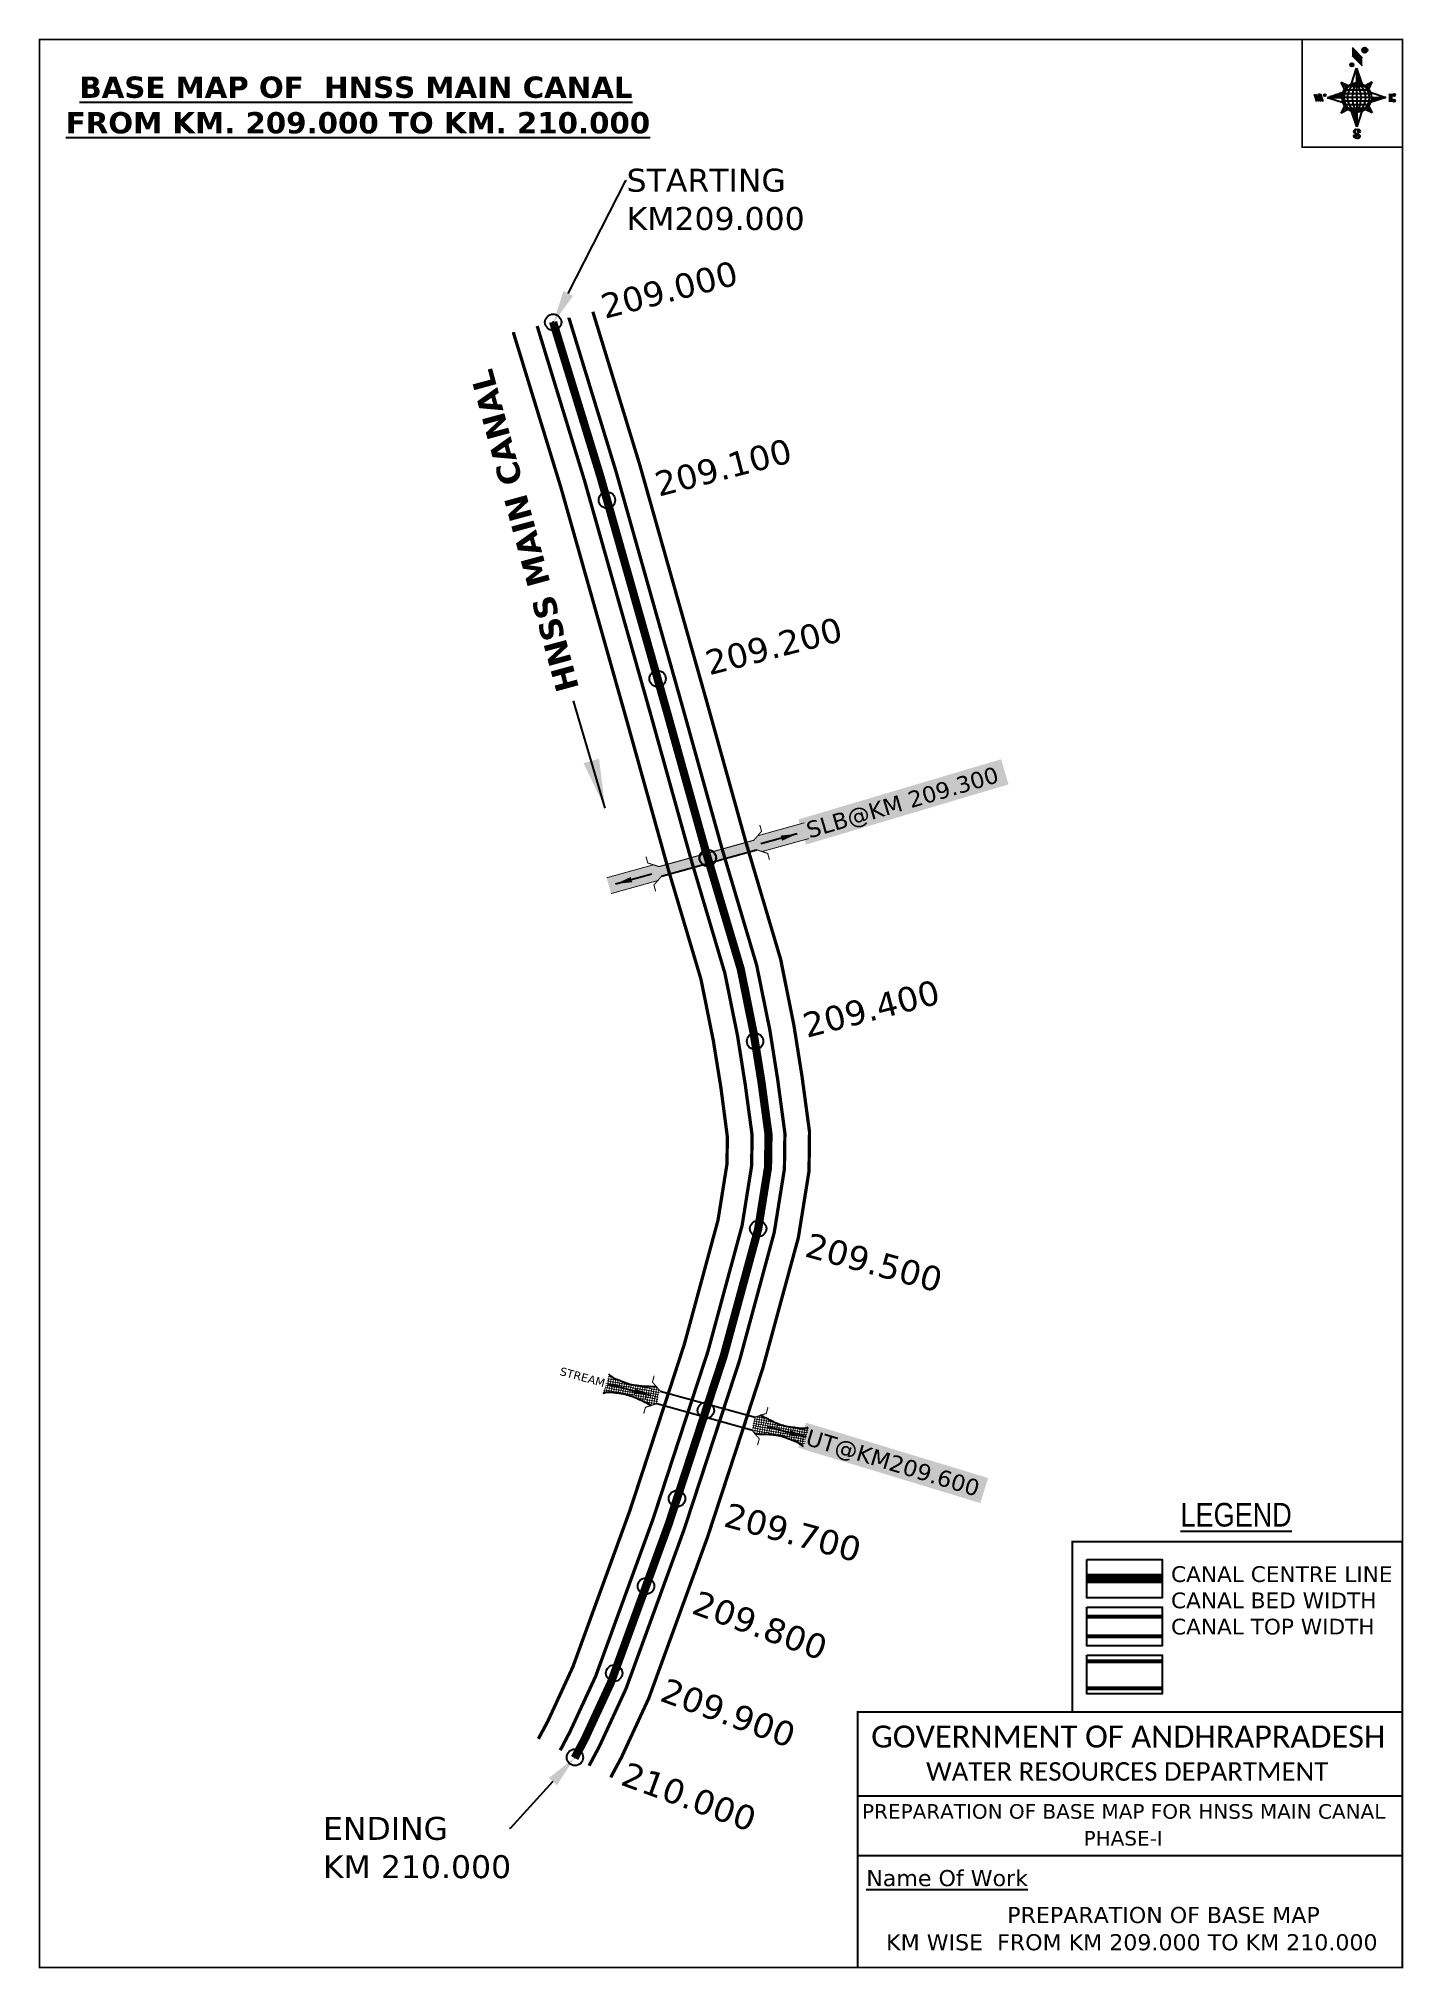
# Model space of a CAD drawing. Header units: inches. Extents: x 742020 to 742852, y 1634599 to 1635776.
import ezdxf
from ezdxf import colors
from ezdxf.entities.mleader import LeaderData, LeaderLine
from ezdxf.enums import TextEntityAlignment as Align
from ezdxf.math import Vec2, Vec3

# ---------------------------------------------------------------- set-up
doc = ezdxf.new("R2010")
doc.units = ezdxf.units.IN
doc.header["$MEASUREMENT"] = 0
doc.header["$PDMODE"] = 32
doc.header["$PDSIZE"] = 10
doc.linetypes.add('ACAD_ISO02W100', pattern=[15, 12, -3])
doc.linetypes.add('HIDDEN2', pattern=[0.1875, 0.125, -0.0625])
for name, color, linetype in [('AQUADUCT', 1, 'Continuous'), ('bord', 1, 'Continuous'), ('CANAL1', 1, 'Continuous'), ('CSMark', 72, 'Continuous'), ('DCBMS', 232, 'Continuous'), ('PAGE', 7, 'Continuous'), ('STRUCTURE', 5, 'Continuous'), ('TEXT', 7, 'Continuous')]:
    doc.layers.add(name, color=color, linetype=linetype)
doc.styles.add('ARIALN', font='ARIALN.TTF')
doc.styles.get("Standard").update_dxf_attribs({"font": 'verdana.ttf'})
doc.dimstyles.get("Standard").update_dxf_attribs({"dimtxt": 0.18, "dimasz": 0.18, "dimexe": 0.18, "dimexo": 0.0625, "dimgap": 0.09, "dimtad": 0, "dimtih": 1, "dimtoh": 1, "dimdec": 4, "dimzin": 0, "dimdsep": 46, "dimtxsty": 'Standard', "dimcen": 0.09, "dimadec": 0, "dimazin": 0, "dimtfac": 1, "dimtdec": 4, "dimtofl": 0, "dimtmove": 0, "dimatfit": 3, "dimfxl": 1, "dimtolj": 1, "dimtzin": 0, "dimarcsym": 0})
pattern_1 = [(267.297113149, (-8720374.938, 50637915.138), (10.5367255337, -0.497431438), [])]
pattern_2 = [(357.297113149, (-8720374.938, 50637915.138), (0.497431438, 10.5367255337), [])]

# ---------------------------------------------------------------- blocks, each defined once
blk = doc.blocks.new('*X16')
at = {"color": 0, "linetype": 'Continuous'}
for p, q in [((6321.6, 240.5), (6322.3, 241.2)), ((6321.6, 240.3), (6322.3, 241)), ((6321.6, 240.1), (6322.3, 240.8)), ((6321.6, 239.9), (6322.4, 240.7)), ((6321.6, 239.8), (6322.4, 240.6)), ((6321.6, 239.6), (6322.5, 240.5)), ((6321.6, 239.4), (6322.5, 240.3)), ((6321.6, 239.2), (6322.6, 240.2)), ((6321.7, 239.1), (6322.6, 240.1)), ((6321.8, 240.8), (6322.4, 241.4)), ((6321.8, 239), (6322.7, 240)), ((6321.8, 239), (6322.8, 239.9)), ((6321.9, 238.9), (6322.9, 239.8)), ((6322, 238.8), (6323, 239.7)), ((6322.1, 241.3), (6322.4, 241.6)), ((6322.1, 238.7), (6323.1, 239.6)), ((6322.2, 238.6), (6323.1, 239.6)), ((6322.3, 238.5), (6323.2, 239.5)), ((6322.4, 238.5), (6323.3, 239.4)), ((6322.5, 238.4), (6323.4, 239.3)), ((6322.7, 238.4), (6323.6, 239.3)), ((6322.8, 238.3), (6323.7, 239.2)), ((6322.9, 238.3), (6323.8, 239.1)), ((6323.1, 238.2), (6323.9, 239.1)), ((6323.2, 238.2), (6324, 239)), ((6323.3, 238.2), (6324.2, 239)), ((6323.5, 238.1), (6324.3, 238.9)), ((6323.7, 238.1), (6324.4, 238.9)), ((6323.8, 238.1), (6324.6, 238.8)), ((6324.1, 238.2), (6324.7, 238.8)), ((6324.3, 238.3), (6324.9, 238.8)), ((6324.6, 238.3), (6325.1, 238.8)), ((6324.8, 238.4), (6325.2, 238.8)), ((6325.1, 238.5), (6325.4, 238.8)), ((6325.4, 238.6), (6325.6, 238.8))]:
    blk.add_line(p, q, dxfattribs=at)
blk = doc.blocks.new('*X15')
at = {"color": 0, "linetype": 'Continuous'}
for p, q in [((6324.4, 240.3), (6324.5, 240.4)), ((6324.6, 240.3), (6324.8, 240.5)), ((6324.7, 240.2), (6325, 240.5)), ((6324.8, 240.2), (6325.2, 240.6)), ((6325, 240.1), (6325.5, 240.6)), ((6325.1, 240.1), (6325.6, 240.6)), ((6325.2, 240), (6325.8, 240.6)), ((6325.3, 240), (6326, 240.6)), ((6325.4, 239.9), (6326.1, 240.6)), ((6325.5, 239.8), (6326.2, 240.5)), ((6325.6, 239.8), (6326.3, 240.5)), ((6325.7, 239.7), (6326.5, 240.4)), ((6325.9, 239.6), (6326.6, 240.3)), ((6326, 239.5), (6326.7, 240.3)), ((6326, 239.4), (6326.8, 240.2)), ((6326.1, 239.3), (6327, 240.2)), ((6326.2, 239.3), (6327.1, 240.1)), ((6326.3, 239.2), (6327.1, 240)), ((6326.4, 239.1), (6327.2, 239.9)), ((6326.5, 239), (6327.3, 239.8)), ((6326.5, 238.9), (6327.4, 239.7)), ((6326.6, 238.8), (6327.5, 239.6)), ((6326.7, 238.7), (6327.5, 239.5)), ((6326.8, 238.6), (6327.6, 239.4)), ((6326.8, 238.5), (6327.7, 239.3)), ((6326.8, 236.5), (6327.4, 237)), ((6326.9, 238.3), (6327.8, 239.2)), ((6326.9, 238.2), (6327.9, 239.1)), ((6326.9, 236.8), (6327.6, 237.4)), ((6327, 238.1), (6327.8, 239)), ((6327, 237.9), (6327.8, 238.8)), ((6327, 237.8), (6327.8, 238.6)), ((6327, 237.6), (6327.8, 238.4)), ((6327, 237.4), (6327.8, 238.2)), ((6327, 237.3), (6327.8, 238)), ((6327, 237.1), (6327.8, 237.9))]:
    blk.add_line(p, q, dxfattribs=at)
blk = doc.blocks.new('H')
at = {"layer": 'bord', "extrusion": (0.000427885, 0.004792, 0.999988)}
h = blk.add_hatch(dxfattribs=at)
h.set_pattern_fill('LINE', color=8, scale=84.387686, angle=-2.7029, style=0)
h.set_pattern_definition(pattern_2)
h.paths.add_polyline_path([(-492, 786, -0.090992), (-448, 775), (-486, 912)])
h = blk.add_hatch(dxfattribs=at)
h.set_pattern_fill('LINE', color=8, scale=84.387686, angle=-92.7029, style=0)
h.set_pattern_definition(pattern_1)
h.paths.add_polyline_path([(-625, 665, -0.090992), (-615, 710), (-751, 671)])
h = blk.add_hatch(dxfattribs=at)
h.set_pattern_fill('LINE', color=8, scale=84.387686, angle=-2.7029, style=0)
h.set_pattern_definition(pattern_2)
h.paths.add_polyline_path([(-504, 533, -0.090992), (-549, 543), (-510, 406)])
h = blk.add_hatch(dxfattribs=at)
h.set_pattern_fill('LINE', color=8, scale=84.387686, angle=-92.7029, style=0)
h.set_pattern_definition(pattern_1)
h.paths.add_polyline_path([(-246, 647), (-372, 653, -0.090992), (-382, 609)])
for p, q in [((-519, 1020, -1217), (-435, 927, -1216)), ((-516, 1087, -1217), (-432, 994, -1217)), ((-538, 774, -1216), (-487, 906, -1216)), ((-487, 906, -1216), (-493, 780, -1216)), ((-487, 906, -1216), (-448, 769, -1216)), ((-865, 701, -1215), (-847, 638, -1215)), ((-847, 700, -1215), (-829, 637, -1215)), ((-829, 699, -1215), (-811, 636, -1215)), ((-829, 699, -1215), (-811, 698, -1215)), ((-811, 698, -1215), (-794, 635, -1215)), ((-752, 665, -1215), (-615, 704, -1215)), ((-627, 794, -1216), (-567, 760, -1216)), ((-627, 794, -1216), (-584, 747, -1215)), ((-599, 731, -1215), (-627, 794, -1216)), ((-421, 753, -1216), (-359, 781, -1216)), ((-359, 781, -1216), (-405, 739, -1216)), ((-359, 781, -1216), (-392, 721, -1215)), ((-379, 693, -1215), (-246, 641, -1215)), ((-213, 669, -1215), (-217, 601, -1215)), ((-752, 665, -1215), (-625, 659, -1215)), ((-619, 614, -1215), (-752, 665, -1215)), ((-639, 526, -1214), (-606, 585, -1215)), ((-639, 526, -1214), (-593, 568, -1215)), ((-577, 553, -1215), (-639, 526, -1214)), ((-511, 400, -1214), (-549, 537, -1214)), ((-460, 533, -1215), (-511, 400, -1214)), ((-505, 527, -1214), (-511, 400, -1214)), ((-371, 513, -1214), (-431, 546, -1215)), ((-371, 513, -1214), (-414, 560, -1215)), ((-399, 576, -1215), (-371, 513, -1214)), ((-246, 641, -1215), (-383, 603, -1215)), ((-373, 647, -1215), (-246, 641, -1215)), ((-197, 600, -1215), (-194, 668, -1215))]:
    blk.add_line(p, q, dxfattribs=at)
at = {"layer": 'bord', "color": 8, "linetype": 'ByBlock', "extrusion": (0.000427885, 0.004792, 0.999988)}
for p, q in [((-375, 679, -1215), (-620, 691, -1215)), ((-386, 711, -1215), (-605, 722, -1215)), ((-411, 744, -1216), (-578, 752, -1216)), ((-493, 780, -1216), (-505, 527, -1214)), ((-373, 647, -1215), (-625, 659, -1215)), ((-378, 616, -1215), (-623, 628, -1215)), ((-392, 585, -1215), (-611, 595, -1215)), ((-420, 555, -1215), (-587, 562, -1215))]:
    blk.add_line(p, q, dxfattribs=at)
at = {"layer": 'bord', "extrusion": (0.000427885, 0.004792, 0.999988), "elevation": -1212}
for points, const_width in [([(-522, 960), (-516, 1093)], 1.61), ([(-434, 933), (-428, 1066)], 1.61), ([(-870, 707), (-846, 706)], 0.642), ([(-829, 643), (-821, 678)], 0.642), ([(-793, 641), (-782, 694)], 0.642), ([(-223, 676), (-174, 673)], 0.706), ([(-829, 643), (-855, 644)], 0.642), ([(-811, 642), (-784, 641)], 0.642), ([(-177, 605), (-226, 607)], 0.706), ([(-195, 645), (-185, 644)], 0.706)]:
    blk.add_lwpolyline(points, dxfattribs=dict(at, const_width=const_width))
for points, const_width in [([(-414, 1073, 1), (-398, 1058, 1)], 22.3), ([(-530, 950, 1), (-520, 939, 1)], 14.8), ([(-776, 697, 1), (-769, 690, 1)], 8.9), ([(-180, 618, 1), (-173, 611, 1)], 9.79), ([(-178, 667, 1), (-171, 660, 1)], 9.79), ([(-490, 362, 1), (-498, 369, 1)], 11.1), ([(-525, 322, 1), (-533, 329, 1)], 11.1)]:
    blk.add_lwpolyline(points, format="xyb", close=True, dxfattribs=dict(at, const_width=const_width))
for points in [[(-537, 317), (-531, 310), (-520, 307), (-505, 307), (-494, 310), (-486, 318), (-487, 326), (-491, 333), (-494, 336), (-503, 341), (-522, 347), (-530, 352), (-534, 355), (-537, 363), (-537, 373), (-530, 381), (-520, 384), (-504, 384), (-493, 380), (-487, 373)], [(-522, 348), (-526, 354), (-528, 361), (-528, 371), (-526, 375), (-521, 381), (-515, 384)], [(-505, 307), (-499, 312), (-497, 319), (-497, 327), (-501, 335), (-509, 343)]]:
    blk.add_lwpolyline(points, dxfattribs=at)
at = {"layer": 'bord', "extrusion": (0.000427885, 0.004792, 0.999988)}
for centre, radius in [((-406, 1065, -1212), 22.3), ((-525, 944, -1212), 14.8), ((-773, 694, -1212), 8.9), ((-498, 659, -1212), 127), ((-177, 615, -1212), 9.79), ((-174, 663, -1212), 9.79), ((-494, 365, -1212), 11.1), ((-529, 325, -1212), 11.1)]:
    blk.add_circle(centre, radius, dxfattribs=at)
at = {"layer": 'bord', "color": 8, "linetype": 'ByBlock', "extrusion": (0.000427885, 0.004792, 0.999988)}
for centre, radius, start, end in [((-482, 658, -1212), 128, 94.9254, 259.6691), ((-437, 656, -1212), 141, 113.2864, 241.308), ((-316, 651, -1212), 222, 142.5892, 212.0053), ((-560, 662, -1212), 141, 293.2864, 61.308), ((-681, 668, -1212), 222, 322.5892, 32.0053), ((-515, 660, -1212), 128, 274.9254, 79.6691)]:
    blk.add_arc(centre, radius, start, end, dxfattribs=at)
at = {"layer": 'bord', "extrusion": (0.000427885, 0.004792, 0.999988)}
for points in [[(-516, 1093, -1212), (-431, 1000, -1212), (-519, 1026, -1212), (-434, 933, -1212)], [(-864, 707, -1212), (-846, 706, -1212), (-846, 644, -1212), (-829, 643, -1212)], [(-829, 705, -1212), (-811, 704, -1212), (-811, 642, -1212), (-793, 641, -1212)], [(-193, 674, -1212), (-197, 606, -1212), (-213, 675, -1212), (-216, 607, -1212)]]:
    blk.add_solid(points, dxfattribs=at)
at = {"layer": 'bord', "extrusion": (0.000427885, 0.004792, 0.999988), "xscale": 7.977342409717546, "yscale": 7.977342408231451, "zscale": 7.977342408476333, "rotation": 138.0840426661453}
for name, p in [('*X15', (38301, -31929, -1212)), ('*X16', (38314, -31951, -1212))]:
    blk.add_blockref(name, p, dxfattribs=at)
blk = doc.blocks.new('UT')
at = {"layer": 'STRUCTURE'}
h = blk.add_hatch(dxfattribs=at)
h.set_pattern_fill('DASH', color=150, scale=8, angle=-39.6278, style=0)
h.set_pattern_definition([(320.372247933, (-4370.464, -6260.8811), (1.40800153113, 0.132407282), [1, -1])])
h.paths.add_polyline_path([(765163, 1700681.9), (765165.6, 1700680.6), (765167.2, 1700680.3), (765169.1, 1700680), (765172.4, 1700679.6), (765176.4, 1700679.3), (765179.5, 1700679.5), (765183.1, 1700679.9), (765187.7, 1700680.9), (765188.9, 1700681.2), (765193.1, 1700682.2), (765196.1, 1700680.2), (765196.1, 1700672.2), (765193.1, 1700670.2), (765190.5, 1700670.8), (765188.1, 1700671.3), (765185.5, 1700671.8), (765183.6, 1700672.1), (765181, 1700672.5), (765180.3, 1700672.5), (765178.5, 1700672.6), (765176.7, 1700672.6), (765174.6, 1700672.5), (765172.5, 1700672.3), (765170.4, 1700672), (765168.5, 1700671.7), (765166.1, 1700671.2), (765165, 1700670.8), (765163, 1700669.7)])
h.paths.add_polyline_path([(765259.1, 1700682.2), (765256.1, 1700680.2), (765256.1, 1700672.2), (765259.1, 1700670.2), (765261.9, 1700671), (765264.4, 1700671.6), (765266.4, 1700672), (765269.1, 1700672.5), (765272.7, 1700673), (765276.1, 1700673.1), (765278.6, 1700672.9), (765281.2, 1700672.7), (765283.9, 1700672.3), (765286.4, 1700671.9), (765288, 1700671.3), (765289.2, 1700670.6), (765289.1, 1700682.7), (765287.6, 1700681.8), (765285.7, 1700681.2), (765283, 1700680.7), (765281.2, 1700680.4), (765276.7, 1700679.9), (765272.7, 1700679.9), (765268.7, 1700680.3), (765264.8, 1700681), (765261.2, 1700681.7)])
at = {"layer": 'STRUCTURE', "color": 150, "const_width": 0.628}
for points in [[(765190.1, 1700688.2), (765190.1, 1700684.2), (765196.1, 1700680.2), (765256.1, 1700680.2), (765262.1, 1700684.2), (765262.1, 1700688.2)], [(765190.1, 1700664.2), (765190.1, 1700668.2), (765196.1, 1700672.2), (765256.1, 1700672.2), (765262.1, 1700668.2), (765262.1, 1700664.2)]]:
    blk.add_lwpolyline(points, dxfattribs=at)
at = {"layer": 'STRUCTURE', "color": 150}
for points in [[(765196.1, 1700680.2), (765256.1, 1700680.2)], [(765196.1, 1700672.2), (765256.1, 1700672.2)], [(765196.1, 1700672.2), (765256.1, 1700672.2)]]:
    blk.add_lwpolyline(points, dxfattribs=at)
at = {"layer": 'STRUCTURE', "color": 0}
blk.add_circle((765226.1, 1700676.2), 1.89, dxfattribs=at)
at = {"layer": 'STRUCTURE', "color": 150}
for points in [[(765163, 1700681.9), (765164.4, 1700681.1), (765167.9, 1700680.2), (765171.2, 1700679.8), (765176.1, 1700679.4), (765184.7, 1700680.3), (765193.1, 1700682.2)], [(765289.1, 1700682.7), (765287.8, 1700681.9), (765284.3, 1700680.9), (765280.9, 1700680.4), (765276.1, 1700679.8), (765267.4, 1700680.5), (765259.1, 1700682.2)], [(765163, 1700669.7), (765164.3, 1700670.6), (765167.8, 1700671.6), (765171.2, 1700672.1), (765176, 1700672.6), (765184.7, 1700672), (765193.1, 1700670.2)], [(765289.2, 1700670.6), (765287.8, 1700671.4), (765284.2, 1700672.3), (765280.9, 1700672.7), (765276.1, 1700673.1), (765267.4, 1700672.2), (765259.1, 1700670.2)]]:
    blk.add_spline(points, degree=3, dxfattribs=at)
at = {"layer": 'STRUCTURE', "color": 0}
blk.add_text('STREAM', height=5, dxfattribs=at).set_placement((765148.2, 1700675.8), align=Align.MIDDLE_CENTER)
for points in [[(765190.9, 1700676), (765164.2, 1700675.8)], [(765289.3, 1700676.7), (765265.4, 1700676.4)]]:
    blk.add_leader(points, dimstyle='Standard', override={"dimasz": 10, "dimgap": 0.09, "dimtad": 0}, dxfattribs=at)
blk = doc.blocks.new('SLB')
at = {"layer": 'STRUCTURE'}
h = blk.add_hatch(dxfattribs=at)
h.set_pattern_fill('DOTS', color=6, scale=20, angle=320.3722, style=0)
h.set_pattern_definition([(320.372247934, (-159.4327, -72.9564), (1.2786241598, 0.5641323054), [0, -1.25])])
h.paths.add_polyline_path([(769699.5, 1706871.1), (769699.5, 1706861.1), (769729.1, 1706861.1), (769732.1, 1706863.1), (769792.1, 1706863.1), (769795.1, 1706861.1), (769824.7, 1706861.1), (769824.7, 1706871.1), (769795.1, 1706871.1), (769792.1, 1706869.1), (769732.1, 1706869.1), (769729.1, 1706871.1)])
at = {"layer": 'STRUCTURE', "color": 6, "linetype": 'ACAD_ISO02W100', "ltscale": 0.5, "const_width": 0.5}
for points in [[(769699.5, 1706871.1), (769729.1, 1706871.1)], [(769795.1, 1706871.1), (769824.7, 1706871.1)], [(769699.5, 1706861.1), (769729.1, 1706861.1)], [(769795.1, 1706861.1), (769824.7, 1706861.1)]]:
    blk.add_lwpolyline(points, dxfattribs=at)
at = {"layer": 'STRUCTURE', "color": 6, "const_width": 0.628}
for points in [[(769726.1, 1706877.1), (769726.1, 1706873.1), (769732.1, 1706869.1), (769792.1, 1706869.1), (769798.1, 1706873.1), (769798.1, 1706877.1)], [(769726.1, 1706855.1), (769726.1, 1706859.1), (769732.1, 1706863.1), (769792.1, 1706863.1), (769798.1, 1706859.1), (769798.1, 1706855.1)]]:
    blk.add_lwpolyline(points, dxfattribs=at)
at = {"layer": 'STRUCTURE', "color": 6}
blk.add_lwpolyline([(769732.1, 1706863.1), (769792.1, 1706863.1)], dxfattribs=at)
blk.add_lwpolyline([(769732.1, 1706863.1), (769792.1, 1706863.1)], dxfattribs=at)
at = {"layer": 'STRUCTURE', "color": 0}
blk.add_circle((769762.1, 1706866.1), 1.24, dxfattribs=at)
for points in [[(769703.8, 1706866), (769726.7, 1706866)], [(769818.6, 1706865.8), (769795.7, 1706865.8)]]:
    blk.add_leader(points, dimstyle='Standard', override={"dimasz": 10, "dimgap": 0.09, "dimtad": 0}, dxfattribs=at)

msp = doc.modelspace()

# ---------------------------------------------------------------- linework, layer by layer
at = {"color": 3}
for p in [(742333.7, 1635602.7), (742366.5, 1635494.3), (742397.4, 1635385.4), (742427.9, 1635276.3), (742456.8, 1635164.4), (742458.7, 1635050.2), (742409.2, 1634885.6), (742390.3, 1634832.3), (742370.9, 1634779.2), (742347, 1634727.9)]:
    msp.add_point(p, dxfattribs=at)
at = {"layer": 'CANAL1', "color": 1, "linetype": 'HIDDEN2', "ltscale": 100, "const_width": 5}
msp.add_lwpolyline([(742333.7, 1635602.9), (742333.8, 1635602.4), (742362.5, 1635508.7), (742403, 1635365.5), (742427.1, 1635278.9), (742428, 1635276), (742448.1, 1635208.3), (742455.9, 1635169.5), (742460.7, 1635139.6), (742465, 1635107.7), (742464.7, 1635087.5), (742458.7, 1635050), (742437.7, 1634972.6), (742426.8, 1634939.4), (742404.1, 1634870), (742368.9, 1634773.5), (742352.9, 1634738.9), (742346.8, 1634727.5)], dxfattribs=at)
at = {"layer": 'CANAL1', "color": 5, "const_width": 2}
for points in [[(742355.6, 1634722.8), (742361.8, 1634734.4), (742378.1, 1634769.7), (742413.5, 1634866.7), (742447.3, 1634969.7), (742468.5, 1635047.9), (742474.7, 1635086.6), (742475, 1635108.3), (742470.6, 1635141), (742465.8, 1635171.3), (742457.8, 1635210.7), (742436.7, 1635281.7), (742412.6, 1635368.2), (742372.1, 1635511.5), (742343.4, 1635605.1), (742343.4, 1635605.4)], [(742324, 1635600.4), (742324.2, 1635599.6), (742352.9, 1635505.9), (742393.4, 1635362.8), (742417.5, 1635276.2), (742438.4, 1635205.9), (742446.1, 1635167.8), (742450.8, 1635138.1), (742455, 1635107.1), (742454.7, 1635088.4), (742448.9, 1635052.1), (742428.1, 1634975.5), (742394.6, 1634873.2), (742359.6, 1634777.3), (742343.9, 1634743.4), (742338, 1634732.2)]]:
    msp.add_lwpolyline(points, dxfattribs=at)
at = {"layer": 'CANAL1', "color": 200, "const_width": 2}
for points in [[(742357.9, 1635609.1), (742386.5, 1635515.8), (742427.1, 1635372.3), (742451.2, 1635285.8), (742452, 1635283.1), (742472.4, 1635214.4), (742480.5, 1635174), (742485.4, 1635143.2), (742490, 1635109.2), (742489.7, 1635085.3), (742483.2, 1635044.7), (742461.6, 1634965.4), (742450.6, 1634931.6), (742427.7, 1634861.8), (742392, 1634763.9), (742375.3, 1634727.8), (742368.8, 1634715.7)], [(742309.5, 1635596.7), (742309.7, 1635595.6), (742338.5, 1635501.7), (742378.9, 1635358.8), (742403.1, 1635272), (742404, 1635268.8), (742423.8, 1635202.3), (742431.3, 1635165.1), (742436, 1635136), (742439.9, 1635106.2), (742439.7, 1635089.7), (742434.2, 1635055.3), (742413.7, 1634979.8), (742403.1, 1634947.2), (742380.4, 1634878.1), (742345.7, 1634783), (742330.5, 1634750), (742324.7, 1634739.2)]]:
    msp.add_lwpolyline(points, dxfattribs=at)
at = {"layer": 'CANAL1', "color": 1, "linetype": 'HIDDEN2', "ltscale": 100, "const_width": 6, "elevation": -0.4}
msp.add_lwpolyline([(742705, 1634836.9), (742659, 1634836.9)], dxfattribs=at)
at = {"layer": 'CANAL1', "color": 5, "const_width": 2.4, "elevation": -0.4}
for points in [[(742705, 1634813.6), (742659, 1634813.6)], [(742705, 1634801.6), (742659, 1634801.6)]]:
    msp.add_lwpolyline(points, dxfattribs=at)
at = {"layer": 'CANAL1', "color": 200, "const_width": 2.4, "elevation": -0.4}
for points in [[(742705, 1634786.4), (742659, 1634786.4)], [(742705, 1634769.9), (742659, 1634769.9)]]:
    msp.add_lwpolyline(points, dxfattribs=at)
at = {"layer": 'PAGE', "const_width": 1}
msp.add_lwpolyline([(742020.5, 1635775.1), (742020.5, 1634599.8), (742851.5, 1634599.8), (742851.5, 1635775.1), (742020.5, 1635775.1)], dxfattribs=at)
at = {"layer": 'PAGE'}
for points, const_width in [([(742851.5, 1635775.1), (742790.4, 1635775.1), (742790.4, 1635709.4), (742851.5, 1635709.4)], 1), ([(742851.5, 1634755.5), (742650.2, 1634755.5), (742650.2, 1634859.3), (742851.5, 1634859.3)], 1.2), ([(742519.3, 1634755.5), (742851.5, 1634755.5), (742851.5, 1634599.8), (742519.3, 1634599.8)], 1.2)]:
    msp.add_lwpolyline(points, close=True, dxfattribs=dict(at, const_width=const_width))
at = {"layer": 'PAGE', "elevation": -0.4}
for points in [[(742659, 1634848.6), (742705, 1634848.6), (742705, 1634825.1), (742659, 1634825.1)], [(742659, 1634819.4), (742705, 1634819.4), (742705, 1634795.8), (742659, 1634795.8)], [(742659, 1634790.1), (742705, 1634790.1), (742705, 1634766.6), (742659, 1634766.6)]]:
    msp.add_lwpolyline(points, close=True, dxfattribs=at)
at = {"layer": 'PAGE'}
for points in [[(742519.3, 1634704.5), (742851.5, 1634704.5)], [(742519.3, 1634668.1), (742851.5, 1634668.1)]]:
    msp.add_lwpolyline(points, dxfattribs=at)
at = {"layer": 'STRUCTURE', "color": 0}
for p in [(742428, 1635276), (742426.8, 1634939.4)]:
    msp.add_point(p, dxfattribs=at)

# ---------------------------------------------------------------- block references
at = {"layer": 'AQUADUCT', "color": 1, "xscale": 0.0703495379661093, "yscale": 0.07034953800030053, "zscale": 0.07034953795990817, "rotation": 3.078330607406165}
msp.add_blockref('H', (742861.1, 1635695.7, 85.4), dxfattribs=at)
at = {"layer": 'STRUCTURE', "color": 0}
for name, p, rotation in [('SLB', (458372.8, -215463.9), 15.5486363472614), ('UT', (-447313.1, 198837.2), 344.5854804309136)]:
    msp.add_blockref(name, p, dxfattribs=dict(at, rotation=rotation))

# ---------------------------------------------------------------- texts
at = {"layer": 'CANAL1', "insert": (742336.3, 1635375.1), "char_height": 14, "width": 205.129, "attachment_point": 1, "rotation": 105.2307}
msp.add_mtext('\\pi0.96322;{\\fVerdana|b1|i0|c0|p34;HNSS MAIN CANAL}', dxfattribs=at)
at = {"layer": 'CSMark', "color": 1}
for s, rotation, p in [('209.000', 14.5203, (742363.3, 1635612)), ('209.100', 14.5203, (742396.2, 1635503.6)), ('209.200', 14.5203, (742427, 1635394.7)), ('209.400', 14.5203, (742486.4, 1635173.7)), ('209.500', 344.8245, (742488.3, 1635040.7)), ('209.700', 344.8245, (742438.8, 1634876.2)), ('209.800', 339.9525, (742419.9, 1634823)), ('209.900', 339.9525, (742400.5, 1634769.7)), ('210.000', 339.9525, (742376.6, 1634718.5))]:
    msp.add_text(s, height=15, rotation=rotation, dxfattribs=at).set_placement(p, align=Align.MIDDLE_LEFT)
at = {"layer": 'PAGE', "extrusion": (0.000201441, 0.004807, 0.999988), "style": 'ARIALN'}
msp.add_text('%%ULEGEND', height=14.4, rotation=359.9999, dxfattribs=at).set_placement((742750.1, 1634856.2, 8008.2), align=Align.MIDDLE)
at = {"layer": 'PAGE', "extrusion": (0.000201441, 0.004807, 0.999988)}
for s, height, p in [('PREPARATION OF BASE MAP FOR HNSS MAIN CANAL', 8.878, (742522, 1634670.9, 8007.2)), ('%%UName Of Work', 9.822, (742524.6, 1634629.8, 8005.9))]:
    msp.add_text(s, height=height, rotation=359.9999, dxfattribs=at).set_placement(p)
for s, height, p in [('PHASE-I', 8.88, (742681.2, 1634659, 8007.2)), ('PREPARATION OF BASE MAP', 9.822, (742705.8, 1634612.2, 8006)), ('KM WISE  FROM KM 209.000 TO KM 210.000', 9.822, (742686.5, 1634595.6, 8006))]:
    msp.add_text(s, height=height, rotation=359.9999, dxfattribs=at).set_placement(p, align=Align.MIDDLE_CENTER)
at = {"layer": 'PAGE', "extrusion": (0.000201441, 0.004807, 0.999988), "attachment_point": 1, "text_direction": (1, -1e-06, -0.000201)}
for s, insert, char_height, width in [('CANAL CENTRE LINE CANAL BED WIDTH {\\H2.3741x; }CANAL TOP WIDTH{\\H1.9188x; }', (742710.4, 1634844.4, -0.4), 9.6, 168.926), ('\\pi3.5885;{\\fCalibri|b0|i0|c0|p34;\\H1.3333x;GOVERNMENT OF ANDHRAPRADESH\\P\\pi37.073;\\H0.83998x;WATER RESOURCES DEPARTMENT}', (742524, 1634747.3, -1.3), 10.059, 321.276)]:
    msp.add_mtext(s, dxfattribs=dict(at, insert=insert, char_height=char_height, width=width))
at = {"layer": 'STRUCTURE', "color": 5, "char_height": 10, "attachment_point": 1, "bg_fill": 1, "box_fill_scale": 1.3, "bg_fill_color": 7, "bg_fill_true_color": 16777215, "bg_fill_transparency": 4390977}
for s, insert, width, rotation in [('SLB@KM 209.300', (742487, 1635297.6), 122.86, 16.5453), ('UT@KM209.600', (742489.8, 1634928.2), 110.08, 343.0961)]:
    msp.add_mtext(s, dxfattribs=dict(at, insert=insert, width=width, rotation=rotation))
at = {"layer": 'TEXT', "color": 1, "insert": (742023.1, 1635752.5), "char_height": 13, "width": 379.826, "attachment_point": 1}
msp.add_mtext('\\pi21.755;{\\fVerdana|b1|i0|c0|p34;\\LBASE MAP OF  HNSS MAIN CANAL \\P\\pi13.452;FROM KM. 209.000 TO KM. 210.000}', dxfattribs=at)

# ---------------------------------------------------------------- leaders
at = {"layer": 'CANAL1'}
msp.add_leader([(742365.4, 1635306.5), (742346.2, 1635372)], dimstyle='Standard', override={"dimasz": 30, "dimgap": 0.09, "dimtad": 0}, dxfattribs=at)
at = {"layer": 'DCBMS', "color": 5}
ml = msp.add_multileader_mtext('Standard', dxfattribs=at)
ml.set_content('STARTING\\PKM209.000', color=5)
ml.set_leader_properties()
ml.build(insert=Vec2(0, 0))
ml.multileader.update_dxf_attribs({"dogleg_length": 0.36, "arrow_head_size": 20})
ctx = ml.context
ctx.base_point, ctx.char_height, ctx.arrow_head_size, ctx.landing_gap_size, ctx.plane_origin = Vec3(742378.4, 1635689.1), 14, 20, 0.09, Vec3(742713.2, 1635761.3)
notes = []
notes.append((ctx, [(1, (1, 1, 0), (742378, 1635689.1), (1, 0), 0.36, [(0, [(742333.8, 1635602.4)], 0, [])])]))
ctx.mtext.insert, ctx.mtext.flow_direction = Vec3(742378.5, 1635696.3), 5
ml = msp.add_multileader_mtext('Standard', dxfattribs=at)
ml.set_content('ENDING \\PKM 210.000', color=5)
ml.set_leader_properties()
ml.build(insert=Vec2(0, 0))
ml.multileader.update_dxf_attribs({"dogleg_length": 0.36, "arrow_head_size": 20})
ctx = ml.context
ctx.base_point, ctx.char_height, ctx.arrow_head_size, ctx.landing_gap_size, ctx.plane_origin = Vec3(742193.3, 1634684.5), 14, 20, 0.09, Vec3(742297.8, 1634667.4)
notes.append((ctx, [(0, (1, 1, 0), (742307.5, 1634684.5), (-1, 0), 0.36, [(0, [(742347, 1634727.9)], 0, [])])]))
ctx.mtext.insert, ctx.mtext.width, ctx.mtext.flow_direction = Vec3(742193.4, 1634691.6), 124.935, 5
for ctx, leaders in notes:
    for number, flags, end, landing, length, lines in leaders:
        leader = LeaderData()
        leader.index, (leader.has_last_leader_line, leader.has_dogleg_vector, leader.attachment_direction) = number, flags
        leader.last_leader_point, leader.dogleg_vector, leader.dogleg_length = Vec3(end), Vec3(landing), length
        for number, points, colour, breaks in lines:
            line = LeaderLine()
            line.index, line.vertices, line.color, line.breaks = number, Vec3.list(points), colors.encode_raw_color(colour), breaks
            leader.lines.append(line)
        ctx.leaders.append(leader)

doc.saveas('drawing.dxf')
